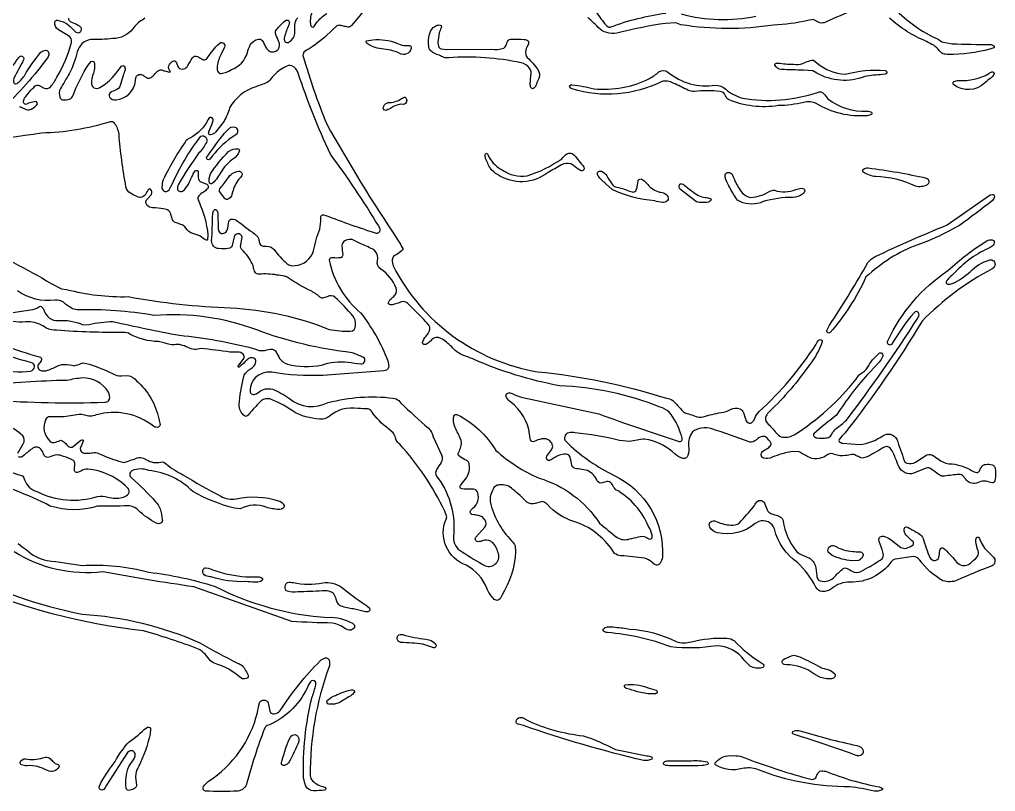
# Model space of a CAD drawing. Header units: metres. Extents: x 2.3 to 24.7, y 0 to 24.7.
# Drawn here: x 15.71 to 24.7, y 0 to 7.11 of the extents above; entities that cross this region are included whole.
import ezdxf

# ---------------------------------------------------------------- set-up
doc = ezdxf.new("R2010")
doc.units = ezdxf.units.M

msp = doc.modelspace()

# ---------------------------------------------------------------- linework, layer by layer
at = {"layer": 'Layer 1', "color": 0}
for points in [[(18.89105, 7.21681, -0.0249), (18.76414, 7.05705, -0.2038), (18.72991, 7.03965), (18.70992, 7.04583, -0.0253), (18.66858, 7.05601, 0.1699), (18.6295, 7.05351), (18.59013, 7.02023, -0.065), (18.37243, 6.84198, 0.0985), (18.3258, 6.81025, 0.2335), (18.31812, 6.77065, 0.0246), (18.53257, 6.15299, 0.0194), (19.19003, 5.07988, -0.0176), (19.2359, 5.00251, -0.3054), (19.23246, 4.98672, -0.0648), (19.17584, 4.94524), (19.15491, 4.9342, 0.2172), (19.13883, 4.8979, 0.106), (19.14783, 4.84124, 0.2368), (20.47839, 3.86623, -0.054), (21.65216, 3.62566), (21.69166, 3.61802, -0.1499), (21.74913, 3.57734, 0.0073), (21.82093, 3.49762, 0.0897), (21.86718, 3.48004, 0.0082), (21.92969, 3.45882, 0.2116), (22.00262, 3.45213, -0.0227), (22.16936, 3.4921, 0.0923), (22.25559, 3.51964, -0.2149), (22.34247, 3.5243, -0.2379), (22.37373, 3.48994, -0.0243), (22.39485, 3.42445, 0.3131), (22.42637, 3.39453, 0.313), (22.46542, 3.41356), (22.47815, 3.43629, -0.0849), (22.51926, 3.50002, 0.0645), (23.04023, 4.11458, -0.0901), (23.07111, 4.16083, -0.3121), (23.09112, 4.16213, -0.3122), (23.0994, 4.14385, -0.0919), (22.98489, 3.93468, -0.0503), (22.61321, 3.50021, 0.125), (22.58323, 3.46019, 0.3515), (22.59153, 3.39735, -0.0142), (22.67846, 3.30202, 0.1267), (22.72046, 3.26643, 0.1741), (22.84115, 3.28552, 0.0827), (23.41195, 3.7991, -0.069), (23.45127, 3.84921, 0.1619), (23.51722, 3.90531, -0.0906), (23.62377, 4.03679, -0.3557), (23.64955, 4.03679, -0.2804), (23.65611, 4.00549, -0.1161), (23.62551, 3.95674), (23.53797, 3.86383, 0.0455), (23.23078, 3.46589, 0.0097), (23.0242, 3.29971, 0.3462), (23.02298, 3.27473, 0.222), (23.05475, 3.25677, 0.0133), (23.10774, 3.25658, 0.0764), (23.15814, 3.26134, 0.1296), (23.1876, 3.2925, -0.084), (23.22814, 3.3454, 0.0248), (23.32375, 3.42139, 0.0191), (23.98087, 4.36114), (23.9904, 4.38353, 0.3064), (23.98139, 4.41691, 0.2297), (23.96772, 4.42105, 0.1334), (23.94599, 4.41115, 0.0461), (23.73922, 4.11807, -0.3616), (23.71159, 4.11694, -0.3359), (23.70363, 4.15309, -0.1342), (24.25765, 4.80008, -0.0458), (24.61678, 5.07389, -0.1223), (24.66628, 5.08195, -0.5097), (24.68132, 5.04306, -0.1736), (24.6471, 5.01072, 0.1102), (24.32261, 4.78118, 0.0463), (24.24718, 4.70693), (24.24072, 4.69236, 0.3731), (24.25737, 4.67412, 0.1658), (24.29847, 4.67977, 0.0734), (24.4623, 4.78669, -0.145), (24.64403, 4.89748, -0.219), (24.68151, 4.88749, -0.4651), (24.66633, 4.81526, 0.0791), (24.01958, 4.33261, -0.0311), (23.30923, 3.30268, 0.0286), (23.25464, 3.24404, 0.3509), (23.25671, 3.22495, 0.1658), (23.29004, 3.20845), (23.44472, 3.19539, 0.1182), (23.65969, 3.27803, -0.4498), (23.78608, 3.24621, -0.0062), (23.85505, 3.04924, 0.2211), (23.88051, 3.02497, 0.1645), (23.95961, 3.0327), (24.06333, 3.10176, -0.2541), (24.13003, 3.09064, 0.0232), (24.18359, 3.05122, 0.1552), (24.2972, 3.01804, -0.1067), (24.47639, 2.95703, 0.1153), (24.52575, 2.93794, 0.2705), (24.54904, 2.95562, -0.04), (24.56469, 2.98617, -0.3008), (24.60726, 3.01337, -0.0995), (24.66595, 3.00946, -0.2333), (24.69099, 2.98664, -0.0687), (24.69504, 2.93648, -0.0739), (24.69066, 2.86129, -0.3321), (24.66774, 2.84332, -0.0161), (24.60698, 2.85945, 0.1306), (24.54597, 2.85007), (24.52207, 2.84125, -0.3491), (24.41892, 2.88179, 0.0584), (24.39912, 2.90522, 0.2313), (24.36117, 2.92064, 0.0224), (24.22488, 2.90508, -0.1946), (24.17779, 2.9163, -0.0068), (24.10165, 2.97221, 0.2432), (24.05786, 2.97999, 0.0063), (23.96428, 2.94115, -0.3958), (23.81446, 2.97749, -0.0311), (23.78292, 3.04873, 0.0493), (23.73615, 3.15013, 0.3351), (23.67921, 3.17681), (23.65705, 3.16639, -0.0365), (23.50591, 3.08022, -0.1416), (23.45561, 3.07267, 0.0227), (23.40936, 3.09629, 0.1421), (23.37301, 3.10572, -0.0262), (23.31545, 3.09474, -0.143), (23.21273, 3.10605, 0.2347), (23.15196, 3.10506, -0.2695), (22.98361, 3.07583, -0.0059), (22.88829, 3.12901), (22.8222, 3.13151, 0.0619), (22.64018, 3.0789, -0.1797), (22.55904, 3.07225, -0.3073), (22.53684, 3.09724, -0.2685), (22.56069, 3.14023, -0.0087), (22.59454, 3.16111, 0.0986), (22.62693, 3.1902, 0.2689), (22.62891, 3.20703, 0.1022), (22.5812, 3.26426, 0.241), (22.53788, 3.26879, 0.0883), (22.49705, 3.24371, -0.0583), (22.47103, 3.22546, -0.2064), (22.42591, 3.22117, 0.0124), (22.08215, 3.34063, 0.2346), (21.90376, 3.31343, 0.1895), (21.86949, 3.18327, -0.0819), (21.86241, 3.09516, -0.3726), (21.81999, 3.06754, -0.1494), (21.74456, 3.10869, 0.1289), (21.5037, 3.24116), (21.46349, 3.2463, 0.0374), (21.32555, 3.22462), (21.23329, 3.23499, 0.0313), (20.82136, 3.30542, 0.0901), (20.76441, 3.30537, 0.4451), (20.72891, 3.23697), (20.76474, 3.19954, 0.0713), (21.18257, 2.91163, -0.3082), (21.62764, 2.15791, -0.1416), (21.60596, 2.1037, -0.4404), (21.55023, 2.09427), (21.52897, 2.11204, 0.1113), (21.46354, 2.15141, 0.0105), (21.24381, 2.1721, -0.1449), (21.18756, 2.19412), (21.17083, 2.21713, 0.1748), (20.81056, 2.48782, -0.136), (20.56957, 2.64415, 0.1477), (20.52441, 2.67073), (20.50248, 2.66682), (20.45539, 2.65353, -0.2692), (20.37925, 2.6671, 0.0146), (20.25121, 2.78388, 0.2169), (20.12718, 2.8248, 0.1595), (20.08631, 2.81098, 0.1409), (20.05647, 2.75804, 0.143), (20.04006, 2.67106, 0.1369), (20.23782, 2.3107, -0.0628), (20.27082, 2.26347), (20.27455, 2.21053, -0.1292), (20.14717, 1.80703), (20.13717, 1.78242, -0.2359), (20.10639, 1.76059, -0.2261), (20.0715, 1.77695, -0.0709), (20.00913, 1.87256, 0.1868), (19.81938, 2.0847, -0.4294), (19.63468, 2.50998), (19.64052, 2.53015), (19.62237, 2.5839, 0.0702), (19.20964, 3.19883, -0.0518), (19.17588, 3.23584), (19.16787, 3.25804, 0.1002), (19.14633, 3.30476), (19.10819, 3.33922, -0.0903), (18.9471, 3.50422, 0.2102), (18.91589, 3.52416, -0.0223), (18.82278, 3.52925, 0.2217), (18.55676, 3.4543, -0.1272), (18.5, 3.42997, -0.1046), (18.25415, 3.48517, 0.0609), (18.01131, 3.61623, 0.23), (17.93207, 3.59907, 0.0258), (17.83274, 3.49437, -0.0578), (17.80337, 3.46052, -0.3626), (17.77763, 3.46061, -0.2264), (17.72714, 3.56437, -0.0323), (17.76853, 3.81301, -0.1531), (17.78696, 3.85459, -0.0629), (17.82618, 3.88782, 0.0491), (17.85758, 3.913, 0.1864), (17.88323, 3.96037, 0.3653), (17.86234, 3.99314, 0.2018), (17.81817, 3.98998, 0.0677), (17.78083, 3.95717, -0.0482), (17.72813, 3.90998, -0.3343), (17.72006, 3.91106, -0.3346), (17.71889, 3.91912), (17.77258, 3.9896, 0.2369), (17.76825, 4.02496, 0.2686), (17.71474, 4.04797, -0.0302), (17.64393, 4.04792, 0.0212), (17.37663, 4.07965, -0.0061), (17.31657, 4.07055, -0.0893), (17.25873, 4.09011, 0.0518), (17.18806, 4.11514, 0.094), (17.14657, 4.11717, -0.1135), (17.09104, 4.11661, 0.0485), (16.98431, 4.14433, -0.1168), (16.72163, 4.21443, 0.1517), (16.66279, 4.22848, -0.0213), (16.0472, 4.24941, -0.1272), (15.95428, 4.26864), (15.91916, 4.29004, 0.1469), (15.76123, 4.32583, -0.1234), (15.53019, 4.36547, 0.0985)], [(23.39932, 7.20314, 0.0121), (23.13141, 7.08628, -0.1287), (23.0787, 7.07986), (23.01727, 7.11037), (22.96641, 7.10268, -0.0499), (22.65045, 7.06025, -0.0782), (21.79891, 7.06303), (21.75153, 7.08001), (21.65678, 7.07605, 0.0204), (21.23188, 6.99265, -0.255), (21.0508, 7.02452, 0.0182), (20.93912, 7.13087, 0.0922)], [(20.9823, 7.22162, -0.0176), (21.07235, 7.10428, 0.086), (21.1267, 7.04371, 0.2368), (21.15277, 7.04352, -0.055), (21.65805, 7.17028)], [(23.76618, 7.21422, 0.0975), (24.16728, 6.92948), (24.20188, 6.90652), (24.2964, 6.88846, 0.0087), (24.64413, 6.88149, -0.1589), (24.67939, 6.8698, -0.4833), (24.67939, 6.85033), (24.64403, 6.83774, -0.0642), (24.26316, 6.78984, -0.0755), (24.21027, 6.7963, -0.0586), (24.18062, 6.82364, 0.0427), (24.12782, 6.87385, -0.0154), (24.05955, 6.9102, -0.0907), (23.72116, 7.12324, 0.1374)], [(15.70428, 6.30809, -0.0734), (15.73992, 6.29531, 0.0077), (15.76623, 6.28174, 0.2784), (15.82737, 6.29347, 0.0501), (15.8633, 6.32454, 0.32), (15.86873, 6.34482, 0.3202), (15.85132, 6.3566), (15.78721, 6.33996), (15.76576, 6.32992, -0.3608), (15.74054, 6.34693, -0.098), (15.75171, 6.38913, -0.0281), (15.84831, 6.49939, -0.3044), (15.88696, 6.50298), (15.93081, 6.4795, 0.3349), (15.99237, 6.49312, 0.0721), (16.0488, 6.58062, 0.0716), (16.18467, 6.90096, 0.3168), (16.15535, 6.96271), (16.06365, 7.01759, -0.3177), (16.0308, 7.08877, -0.3328), (16.05253, 7.10518), (16.07223, 7.10014, -0.1529), (16.1702, 7.04644, -0.0166), (16.20702, 7.01071), (16.22493, 6.99614, 0.4388), (16.27077, 7.00394, 0.4387), (16.25916, 7.04894, 0.022), (16.20169, 7.07911), (16.17585, 7.08972, -0.3187), (16.16011, 7.12276)], [(16.85872, 7.123), (16.84194, 7.10994, 0.1157), (16.74807, 7.02466, -0.2276), (16.56624, 6.93641, -0.0279), (16.3582, 6.9267, 0.3064), (16.23756, 6.81379, -0.0548), (16.1627, 6.61221, -0.006), (16.08157, 6.47535, 0.183), (16.07605, 6.39634, 0.2215), (16.10109, 6.37225, 0.1247), (16.1661, 6.37805, 0.1838), (16.20027, 6.41444), (16.21098, 6.44636, -0.0399), (16.3368, 6.6916), (16.36377, 6.72427, -0.3565), (16.38649, 6.72379, -0.1862), (16.39691, 6.68896, -0.0765), (16.37885, 6.59448, 0.0531), (16.36702, 6.53239, 0.2921), (16.39039, 6.48355, 0.2921), (16.44452, 6.48421, 0.1115), (16.6132, 6.64087), (16.6461, 6.68221, -0.411), (16.66939, 6.68236, -0.1859), (16.67731, 6.64653, -0.0308), (16.65926, 6.59509, 0.0202), (16.6347, 6.51373, -0.1332), (16.61716, 6.47502, -0.031), (16.55116, 6.44395, 0.4125), (16.53324, 6.39577, 0.2847), (16.59453, 6.37126, 0.3569), (16.77424, 6.54781), (16.77763, 6.5752, -0.4185), (16.82614, 6.60518, -0.0941), (16.85858, 6.58732, 0.0727), (16.88314, 6.57237, 0.289), (16.9176, 6.57855, 0.0521), (16.95206, 6.61013, -0.0397), (16.97771, 6.63488, -0.2226), (17.01504, 6.64766), (17.03536, 6.63955, -0.0411), (17.07364, 6.62866, 0.1318), (17.09193, 6.62838, 0.4921), (17.09424, 6.63385, -0.0573), (17.07949, 6.65841, -0.2789), (17.09519, 6.70909), (17.11079, 6.72441, -0.3133), (17.14346, 6.72606), (17.15209, 6.71154), (17.16463, 6.6791, 0.3051), (17.20267, 6.65454), (17.22045, 6.65591, 0.1686), (17.25444, 6.68698, 0.011), (17.29771, 6.75774, -0.3669), (17.34462, 6.77188, -0.0239), (17.38809, 6.7459, 0.3334), (17.4267, 6.7477, -0.0273), (17.5281, 6.87644), (17.55214, 6.89615, -0.3519), (17.58561, 6.89275, -0.2923), (17.59429, 6.85462), (17.56332, 6.79456, 0.0719), (17.52612, 6.68429, 0.1473), (17.53149, 6.63267, 0.2956), (17.56143, 6.61438, 0.1178), (17.65647, 6.64969, 0.243), (17.80403, 6.80644, -0.0208), (17.8292, 6.87753, -0.2147), (17.90694, 6.93174, -0.2858), (17.94084, 6.9168, -0.0645), (17.96068, 6.88116, 0.0667), (17.98143, 6.84443, 0.404), (18.06757, 6.82064, 0.404), (18.09438, 6.90591, -0.0163), (18.06723, 6.97337, -0.2046), (18.06789, 7.01287, -0.0465), (18.1015, 7.05026, -0.0058), (18.13813, 7.08694), (18.15548, 7.10155, -0.3245), (18.18209, 7.10174, -0.3244), (18.1905, 7.07652, -0.0445), (18.18075, 7.04625, 0.0702), (18.14421, 6.93641, 0.2558), (18.15642, 6.90294, 0.28), (18.18942, 6.90511, 0.2425), (18.24038, 6.98299, -0.0098), (18.24279, 7.06473, -0.1555), (18.26782, 7.12738, 0.0067)], [(18.39939, 7.1783, 0.1332), (18.38714, 7.057, 0.5352), (18.41547, 7.04432, 0.0517), (18.4406, 7.08166, -0.093), (18.53474, 7.16623, 0.3625)], [(21.8008, 7.16335, 0.1174), (22.48937, 7.1411, -0.0822)], [(15.29075, 5.04287, -0.0322), (15.99591, 4.68043), (16.09175, 4.63051), (16.13833, 4.62509, 0.0705), (16.70734, 4.55881, 0.0362), (17.64926, 4.45523, -0.0835), (18.5585, 4.25671, 0.0525), (18.75136, 4.2397, 0.4075), (18.80176, 4.29617, 0.1786), (18.77493, 4.3807, 0.0368), (18.61371, 4.55155, 0.3093), (18.53814, 4.55824, -0.0563), (18.49571, 4.54452, -0.1973), (18.48284, 4.54702, 0.0404), (18.39704, 4.60793, -0.0375), (18.1708, 4.73814, 0.0666), (18.14553, 4.74705, 0.0252), (18.0759, 4.75808, 0.0701), (17.91293, 4.7652, -0.2141), (17.87828, 4.77849), (17.86875, 4.79358, -0.022), (17.85654, 4.84435, 0.1059), (17.76711, 4.97682, -0.1477), (17.74086, 5.02222), (17.7558, 5.10741, 0.2877), (17.73751, 5.13272, 0.4857), (17.68183, 5.10835), (17.66514, 5.02981, -0.2359), (17.64228, 5.00478, -0.0729), (17.56633, 5.00058), (17.53923, 5.00115, -0.4091), (17.47502, 5.07139, 0.0097), (17.48492, 5.32134, -0.1674), (17.49868, 5.35665, -0.4372), (17.52009, 5.35665, -0.1795), (17.53192, 5.32148), (17.53503, 5.19203, 0.1518), (17.54823, 5.15172), (17.56209, 5.14196, 0.3608), (17.6181, 5.17091, 0.0358), (17.63342, 5.25214, -0.3159), (17.65968, 5.27335, -0.1298), (17.71332, 5.25548, 0.0124), (17.87036, 5.13777), (17.90138, 5.10892, -0.0707), (17.90982, 5.07959, 0.082), (17.92033, 5.04589, 0.2657), (17.95375, 5.02392, 0.0663), (17.97789, 5.0226, -0.2568), (18.05124, 4.99158, 0.0522), (18.16891, 4.86344, 0.2698), (18.24415, 4.84562, 0.3092), (18.41472, 4.97998, -0.0483), (18.47115, 5.17982, 0.0743), (18.48015, 5.27722), (18.48208, 5.29683, -0.3688), (18.50476, 5.31271), (18.52583, 5.30772, 0.0183), (18.99113, 5.14423, 0.4613), (19.02809, 5.17011, 0.1666), (19.01121, 5.21291, 0.0261), (18.56859, 5.87263), (18.56859, 5.87263, -0.0307), (18.2731, 6.61631, 0.1999), (18.21474, 6.68542, 0.191), (18.15472, 6.67689, 0.1001), (18.03408, 6.581, -0.1025), (17.98524, 6.53136, -0.0326), (17.88148, 6.49228, 0.1894), (17.64021, 6.29677, -0.0625), (17.58929, 6.17618), (17.50962, 6.0752, -0.1769), (17.46455, 6.04975, -0.4566), (17.44645, 6.06478), (17.45126, 6.0876, 0.0334), (17.48709, 6.17119, 0.2998), (17.4786, 6.20522, 0.3615), (17.453, 6.20536), (17.44381, 6.1907, -0.1658), (17.27315, 6.01915, 0.1728), (17.22992, 5.98148, 0.0375), (17.02829, 5.63574, 0.0848), (17.01702, 5.56988, 0.2189), (17.03041, 5.53419, 0.4007), (17.08321, 5.54414), (17.09707, 5.56582, -0.051), (17.3433, 5.99534), (17.3754, 6.03551, -0.3301), (17.42163, 6.02662, -0.3302), (17.4266, 5.97979, -0.087), (17.35777, 5.88295, 0.0239), (17.16694, 5.58897, 0.1879), (17.16081, 5.5472, 0.3109), (17.18613, 5.52797, 0.2092), (17.22516, 5.54249, 0.0618), (17.27065, 5.61547, 0.0141), (17.29729, 5.67062, -0.0254), (17.316, 5.70928, -0.5329), (17.34999, 5.71381, -0.1468), (17.35117, 5.71022, -0.0171), (17.35084, 5.67835, 0.1064), (17.3582, 5.63461, 0.1928), (17.37545, 5.61641), (17.43127, 5.59453, -0.4843), (17.43381, 5.54848, -0.0544), (17.40011, 5.52226, 0.0625), (17.35565, 5.48648, 0.1942), (17.34849, 5.4689, 0.1389), (17.35853, 5.43194, -0.0723), (17.44107, 5.12919), (17.43721, 5.08256, -0.346), (17.42712, 5.07879, -0.0996), (17.39751, 5.09539, 0.1117), (17.3292, 5.13244), (17.28192, 5.14753, -0.1175), (17.22412, 5.20848, 0.0912), (17.18103, 5.22715, 0.0368), (17.14011, 5.24148, -0.2044), (17.11565, 5.26585), (17.09519, 5.32926, 0.2007), (17.05785, 5.3625, 0.0467), (16.95706, 5.37537, -0.0738), (16.90313, 5.38187, -0.1838), (16.869, 5.42275, -0.2138), (16.88121, 5.45711), (16.92005, 5.50025, 0.3147), (16.91095, 5.54956, 0.3519), (16.89865, 5.54998, 0.1249), (16.87885, 5.52552), (16.86838, 5.5044, -0.4185), (16.79079, 5.47894, -0.0197), (16.72667, 5.51227, -0.2584), (16.68556, 5.57002, -0.0268), (16.62168, 6.05668, 0.1397), (16.57878, 6.15643, 0.2275), (16.54003, 6.17005, -0.0731), (15.90738, 6.06549, -0.0166), (14.68256, 5.91548, -0.0596)], [(15.64342, 4.41375, -0.0079), (15.80644, 4.43713, 0.1229), (15.89045, 4.46895, -0.3085), (15.90412, 4.46834, -0.1133), (15.92642, 4.44199, 0.1179), (15.98092, 4.3617, 0.166), (16.06002, 4.3386, -0.1287), (16.28966, 4.29943), (16.34401, 4.3031, -0.0477), (16.56507, 4.33012, 0.0105), (17.1792, 4.20269, -0.0384), (17.86041, 4.08257), (17.89619, 4.06758, 0.1073), (17.96559, 4.06404, -0.0568), (18.03493, 4.07639, -0.2134), (18.06822, 4.05042, -0.038), (18.10008, 3.99003, 0.173), (18.17235, 3.93718, 0.0996), (18.48552, 3.92667, -0.1263), (18.73104, 3.95467, 0.0074), (18.84862, 3.94048, 0.3157), (18.88431, 3.95924, 0.2828), (18.88171, 3.99139), (18.86653, 4.00106, 0.0177), (18.76824, 4.04278, -0.0625), (17.89261, 4.25167, 0.1082), (16.94273, 4.38584, 0.0492), (16.23705, 4.43727), (16.19424, 4.44778, -0.0719), (16.10962, 4.50733, 0.1617), (16.03405, 4.52496, -0.1794), (15.685, 4.61109, 0.0649)], [(15.2205, 4.2759, 0.0645), (15.89738, 4.00257, -0.2851), (15.90752, 3.98743, -0.2181), (15.89088, 3.94958, 0.0799), (15.87744, 3.93138, 0.4976), (15.91016, 3.87561, 0.13), (15.96432, 3.88061, 0.0077), (16.06304, 3.92318, -0.1131), (16.1206, 3.93506, -0.0353), (16.2072, 3.92219, 0.058), (16.27443, 3.94444), (16.29131, 3.94972), (16.34571, 3.9369, -0.0445), (16.56026, 3.84982, 0.1149), (16.6453, 3.82786), (16.70433, 3.83139, -0.1709), (16.78263, 3.78448, -0.1646), (16.98718, 3.43214, -0.0732), (17.00024, 3.37962, -0.3531), (16.9827, 3.35619, -0.1851), (16.94268, 3.3618, 0.246), (16.41067, 3.46877, -0.2078), (16.30234, 3.46839, 0.0871), (16.2534, 3.47443, -0.0216), (16.09491, 3.45081, -0.0056), (15.98337, 3.45288, 0.2974), (15.94801, 3.43072, 0.3417), (15.98856, 3.22504, 0.1949), (16.02537, 3.21467, 0.0557), (16.07949, 3.23452, -0.2339), (16.09548, 3.23353, -0.0775), (16.13163, 3.20463, 0.0953), (16.1628, 3.17526, 0.2374), (16.19985, 3.17705), (16.26882, 3.23551), (16.28131, 3.24041, -0.5539), (16.29282, 3.22669), (16.27957, 3.1976, 0.0638), (16.26524, 3.16107), (16.26703, 3.14254, 0.3215), (16.31172, 3.11614, 0.0243), (16.36697, 3.12005, -0.0748), (16.42067, 3.12038), (16.44858, 3.10784, 0.0358), (16.64573, 3.03586, 0.1532), (16.68849, 3.0359, -0.0373), (16.75401, 3.05924), (16.78918, 3.073, -0.166), (16.84689, 3.07135), (16.87479, 3.05712, 0.2132), (17.00623, 3.0352, -0.2537), (17.05809, 3.01709, 0.0589), (17.21064, 2.91856, 0.0173), (17.55879, 2.72099, 0.1728), (17.69979, 2.69591, -0.1372), (18.09678, 2.67597, -0.1801), (18.13836, 2.64462, -0.3903), (18.13535, 2.61039, -0.1742), (18.0932, 2.5971, -0.0463), (17.97846, 2.61892, 0.2176), (17.73746, 2.60337), (17.68527, 2.60968, -0.0617), (17.30078, 2.76309, 0.1823), (16.89634, 2.95642, 0.2069), (16.73982, 2.95482, 0.5286), (16.73634, 2.88853, -0.0414), (16.95843, 2.6697, -0.1054), (17.00048, 2.60577, -0.0383), (17.02065, 2.50573, -0.2644), (17.00731, 2.47108, -0.2195), (16.96493, 2.47255, -0.0657), (16.79866, 2.5905, 0.2145), (16.70381, 2.63123, -0.0062), (16.42241, 2.62854, -0.1506), (15.98865, 2.62948, 0.0378), (15.3369, 2.89523, 0.1163)], [(15.45051, 3.60671, 0.0257), (16.48851, 3.58545, 0.1658), (16.52584, 3.59968), (16.5348, 3.61411, 0.1509), (16.52518, 3.67954, 0.2593), (16.28339, 3.81098, 0.0222), (16.14102, 3.78679, 0.0262), (15.38494, 3.73682, -0.0372)], [(15.69, 3.11817, -0.0329), (15.74021, 3.20161, 0.3207), (15.73413, 3.27789, 0.1208), (15.56135, 3.38061, 0.3202)], [(15.3996, 3.02949, 0.0127), (15.73153, 2.90758, -0.1232), (15.75096, 2.8717, 0.2554), (15.86584, 2.76412, 0.1985), (16.42401, 2.71934, -0.0934), (16.51849, 2.71142, 0.1038), (16.64997, 2.70769, 0.1083), (16.70046, 2.73353, 0.3743), (16.71253, 2.78237, 0.0737), (16.6783, 2.8181, 0.1582), (16.33482, 2.97103, 0.1137), (16.26962, 2.95279, -0.009), (16.23686, 2.93803, -0.3955), (16.21211, 2.95453, -0.0347), (16.21541, 3.01502, 0.2458), (16.20089, 3.05014, 0.063), (16.1099, 3.08602, 0.1106), (16.04866, 3.10143, 0.0567), (15.97719, 3.08078, -0.3679), (15.93255, 3.09554, 0.0459), (15.9053, 3.15126, 0.378), (15.831, 3.16639, 0.0284), (15.74709, 3.0979), (15.7288, 3.08361, -0.3477), (15.69571, 3.08554, -0.3477)], [(15.69297, 2.28388, 0.0214), (15.76713, 2.22825, 0.1353), (15.95834, 2.12803, -0.0188), (16.28174, 2.08197, -0.0804), (16.89657, 2.02115, -0.0457), (17.50613, 1.89014, 0.1034), (18.54441, 1.60474, -0.1439), (18.7722, 1.54977, -0.2486), (18.79228, 1.52573, -0.5082), (18.73104, 1.48858), (18.70766, 1.49999, 0.0987), (18.58853, 1.55227, -0.0176), (18.21365, 1.56787), (17.31242, 1.88566, -0.0107), (16.47196, 2.02408, -0.172), (15.6562, 2.20812, -0.0239)], [(15.11651, 2.0402, 0.0688), (16.28193, 1.6342, -0.0896), (17.36678, 1.37002, 0.0131), (17.71323, 1.18286, -0.1365), (17.75556, 1.16094, -0.0643), (17.78805, 1.11455, -0.0789), (17.81237, 1.06453, -0.2885), (17.80803, 1.04869, -0.3416), (17.7443, 1.04728), (17.71992, 1.0667, 0.0956), (17.52348, 1.17385, -0.0943), (17.46337, 1.20393, 0.1156), (17.3548, 1.31269, 0.0212), (16.84693, 1.48066, -0.0723), (15.21956, 1.90622, 0.1803)]]:
    msp.add_lwpolyline(points, format="xyb", dxfattribs=at)
for points in [[(20.05067, 6.83689, 0.1039), (20.16621, 6.84872, 0.2265), (20.19596, 6.89558, -0.3105), (20.22736, 6.93108, -0.0074), (20.35427, 6.92858, -0.1967), (20.38981, 6.9143, -0.2682), (20.39151, 6.8797), (20.37902, 6.85636, 0.127), (20.36709, 6.80087, 0.1743), (20.38288, 6.76193, -0.0423), (20.48127, 6.64973, -0.2519), (20.48825, 6.56898, 0.0216), (20.46708, 6.51472, -0.1116), (20.44313, 6.4779, -0.3813), (20.42173, 6.47776, -0.1678), (20.41051, 6.51198), (20.41697, 6.59458, 0.2199), (20.40358, 6.66369, 0.1571), (20.32589, 6.71314, 0.0678), (19.6582, 6.75962, -0.131), (19.61691, 6.76212, -0.0221), (19.57038, 6.7823, -0.0596), (19.49646, 6.81982, -0.1935), (19.47496, 6.86254, -0.0964), (19.48335, 6.97681, -0.2692), (19.55317, 7.05823, -0.217), (19.589, 7.05676, -0.3301), (19.59074, 7.03362, 0.0561), (19.57, 6.98761), (19.56184, 6.9209, 0.11), (19.56448, 6.86532, 0.2443), (19.58838, 6.8409), (19.64316, 6.83665), (20.05067, 6.83689)], [(19.22204, 6.793, 0.0956), (19.06274, 6.83845, -0.1358), (18.90712, 6.88931, -0.1734), (18.89788, 6.90553, -0.3227), (18.90255, 6.91519), (18.96049, 6.92491, -0.1033), (19.1822, 6.89459, 0.0857), (19.24622, 6.87258), (19.26904, 6.87248, -0.076), (19.30572, 6.86848, -0.2923), (19.31274, 6.86079, -0.5423), (19.22204, 6.793)], [(15.9681, 6.76646, -0.051), (15.54268, 6.289, -0.4447), (15.5275, 6.293, -0.2285), (15.52674, 6.31978, -0.0852), (15.61358, 6.44047, 0.0569), (15.62871, 6.46361, 0.4676), (15.61504, 6.49982), (15.59633, 6.501, -0.0217), (15.53825, 6.49869, -0.4493), (15.52363, 6.54168), (15.55635, 6.58123, 0.0383), (15.67854, 6.73369, -0.0874), (15.70688, 6.77061), (15.72078, 6.77556, -0.5051), (15.74167, 6.73982, -0.0111), (15.65606, 6.5777, 0.1846), (15.65082, 6.53588, 0.3219), (15.66954, 6.5183), (15.68217, 6.52311, 0.0898), (15.74973, 6.59344, -0.0513), (15.90266, 6.80931, -0.1684), (15.94707, 6.82793, -0.3291), (15.97333, 6.80771, -0.1875), (15.9681, 6.76646)], [(23.31008, 6.60688, -0.0874), (23.68114, 6.64158, -0.3467), (23.69469, 6.62432, -0.3465), (23.68114, 6.60712), (23.6538, 6.60367, 0.0356), (23.49393, 6.5875, -0.2297), (23.04909, 6.61881), (23.01459, 6.6379), (22.92709, 6.64431, 0.0091), (22.72423, 6.65011, -0.253), (22.66351, 6.69136, -0.3525), (22.66752, 6.70414, -0.1663), (22.69251, 6.71078, 0.0444), (22.8353, 6.69961, 0.1142), (22.91983, 6.70484), (22.94736, 6.71842, -0.0394), (23.00417, 6.73765, -0.1585), (23.01935, 6.73662), (23.05442, 6.71012, 0.1658), (23.31008, 6.60688)], [(21.62095, 6.54031, -0.1948), (20.79647, 6.47361, -0.2352), (20.77252, 6.49803, -0.3473), (20.77563, 6.50519, -0.1301), (20.79392, 6.50962, -0.0344), (20.99781, 6.47408, 0.141), (21.50776, 6.56714, 0.0431), (21.5962, 6.62956, -0.3588), (21.67851, 6.62626, 0.2121), (22.11534, 6.50595, -0.2018), (22.2108, 6.46979, 0.1007), (22.36482, 6.38639, 0.1221), (23.05772, 6.44042, -0.3374), (23.11415, 6.42844, -0.0099), (23.15295, 6.3813, 0.1919), (23.51383, 6.26863, -0.1317), (23.55357, 6.25694, -0.4851), (23.55357, 6.23747), (23.51383, 6.22578, -0.1603), (23.04556, 6.33784, 0.1672), (22.92959, 6.34835, -0.0611), (22.69444, 6.31893, -0.1394), (22.23706, 6.37352, -0.172), (22.21014, 6.40808), (22.20118, 6.42651, 0.1865), (22.16003, 6.44777, 0.0542), (21.922, 6.44994, -0.1617), (21.86265, 6.46003, 0.0228), (21.72697, 6.52542, 0.2005), (21.62095, 6.54031)], [(24.63503, 6.61329, -0.0668), (24.66317, 6.6304, -0.2887), (24.6805, 6.62275, -0.2887), (24.68109, 6.60382, -0.0773), (24.65403, 6.57214, 0.0075), (24.59444, 6.52513, -0.3703), (24.31224, 6.51024, -0.5154), (24.31266, 6.53994, -0.0992), (24.3574, 6.55003, 0.1482), (24.63503, 6.61329)], [(19.24292, 6.3293), (19.21591, 6.33025, 0.1066), (19.13166, 6.29748, -0.0417), (19.08843, 6.2766, -0.4444), (19.05727, 6.28815, -0.2173), (19.06057, 6.31417, -0.1606), (19.10064, 6.34656, 0.145), (19.21605, 6.37734, -0.0848), (19.25169, 6.39502, -0.303), (19.26329, 6.39148, -0.5466), (19.24292, 6.3293)], [(17.70272, 6.11315, -0.4803), (17.6882, 6.04244), (17.66298, 6.02726, 0.0776), (17.45767, 5.82539, -0.3359), (17.43804, 5.82153, -0.336), (17.42901, 5.83939, -0.0158), (17.57685, 6.0439, -0.0425), (17.64134, 6.11259, -0.3448), (17.70272, 6.11315)], [(17.46502, 5.68887, -0.0624), (17.63139, 5.8946, -0.2321), (17.7187, 5.91977, -0.4562), (17.72997, 5.89549, -0.162), (17.67514, 5.82879, 0.0902), (17.57364, 5.72762, -0.0323), (17.4984, 5.61523), (17.48115, 5.59991, -0.4436), (17.45654, 5.60528, -0.1709), (17.46502, 5.68887)], [(20.38199, 5.67105, 0.0753), (20.69997, 5.82954, -0.0522), (20.74791, 5.87362, -0.3424), (20.81221, 5.86589, -0.0128), (20.90471, 5.75105, -0.3207), (20.90028, 5.72408, -0.3208), (20.87331, 5.71956, -0.0323), (20.80802, 5.7676), (20.78539, 5.78292, 0.1967), (20.69898, 5.77245, -0.01), (20.57372, 5.70358, -0.3245), (20.10969, 5.6826, -0.1142), (20.04322, 5.73959, -0.0519), (19.99754, 5.83671, -0.2042), (19.99881, 5.87442, -0.5433), (20.01663, 5.87532), (20.03313, 5.84185, 0.1682), (20.15103, 5.72696, 0.191), (20.38199, 5.67105)], [(17.62092, 5.64375, -0.2475), (17.7228, 5.71456, -0.2778), (17.74955, 5.70364, -0.2779), (17.75241, 5.67487, -0.0857), (17.72667, 5.64144, 0.1112), (17.66741, 5.52061), (17.65892, 5.48879, -0.1488), (17.62526, 5.45641, -0.3899), (17.59773, 5.4622), (17.54889, 5.52868, -0.2685), (17.54969, 5.55272, 0.0201), (17.62092, 5.64375)], [(21.55674, 5.44156, -0.0989), (21.16503, 5.54668), (21.1061, 5.59774, -0.0594), (21.036, 5.66963, -0.281), (21.03374, 5.70409, -0.3708), (21.06669, 5.7131, -0.1338), (21.11482, 5.67105, 0.0318), (21.1565, 5.60594, 0.1479), (21.19242, 5.57134, -0.0382), (21.32475, 5.53047), (21.34837, 5.52283, 0.2265), (21.38203, 5.53268), (21.38981, 5.54843, 0.0222), (21.40461, 5.62687, -0.3664), (21.42747, 5.64257), (21.44586, 5.63503, -0.0547), (21.49281, 5.59123, 0.1515), (21.60011, 5.52151, -0.0657), (21.64966, 5.50977, -0.1917), (21.68148, 5.46932, -0.267), (21.6696, 5.43821, -0.1753), (21.62811, 5.42666, -0.0741), (21.55674, 5.44156)], [(22.55697, 5.43378, -0.2038), (22.34256, 5.43378, -0.178), (22.30287, 5.46979, -0.0269), (22.24064, 5.57808, -0.0634), (22.2059, 5.65785), (22.20693, 5.68029, -0.3447), (22.23201, 5.70367, -0.3344), (22.27378, 5.67703, -0.0073), (22.29608, 5.62362, 0.0594), (22.36392, 5.51524, 0.1917), (22.44006, 5.47342, 0.1213), (22.61722, 5.52896, -0.1775), (22.65965, 5.53848, 0.1705), (22.85637, 5.54428, -0.0297), (22.90474, 5.55842), (22.9227, 5.55616, -0.3636), (22.93859, 5.53495, -0.181), (22.91889, 5.50199, -0.1732), (22.82889, 5.47305, 0.0749), (22.55697, 5.43378)], [(23.95886, 5.57535, 0.1082), (23.59251, 5.66487, -0.123), (23.4805, 5.70523, -0.5054), (23.48026, 5.73408, -0.1771), (23.52373, 5.74393, -0.0239), (24.05889, 5.65134, -0.2899), (24.08222, 5.62176, -0.2898), (24.06549, 5.58803, -0.1794), (23.95886, 5.57535)], [(21.81829, 5.59387, 0.0163), (21.9031, 5.52915, 0.0516), (21.95901, 5.49153, 0.0968), (22.02374, 5.47225, -0.0478), (22.06744, 5.46296, -0.5273), (22.07314, 5.44401, -0.2167), (22.03788, 5.42633, 0.0216), (21.97956, 5.42572, -0.1526), (21.93096, 5.43981), (21.7934, 5.54701, -0.2886), (21.78383, 5.58991, -0.2791), (21.79547, 5.59897, -0.168), (21.81829, 5.59387)], [(23.50322, 4.73993, -0.0702), (23.17233, 4.22711, -0.3248), (23.15051, 4.22668, -0.325), (23.14338, 4.24733), (23.16832, 4.29608, 0.015), (23.49978, 4.83341), (23.52015, 4.87292, -0.1173), (23.58841, 4.92845, -0.0125), (24.25138, 5.21984), (24.64776, 5.49558), (24.6677, 5.5011, -0.4849), (24.68552, 5.48413, -0.185), (24.66741, 5.44387, -0.0174), (24.36339, 5.21565, -0.0505), (23.97988, 5.0365, 0.1008), (23.50322, 4.73993)], [(20.68002, 3.73828, -0.0592), (19.88703, 3.98234, 0.0225), (19.78143, 4.02194, -0.094), (19.68635, 4.0961, 0.0597), (19.58787, 4.17436), (19.56429, 4.18364, 0.2552), (19.49014, 4.15012, -0.0811), (19.45497, 4.1224, -0.3217), (19.42192, 4.12302, -0.3302), (19.41688, 4.13688, -0.1154), (19.45139, 4.19585, 0.0385), (19.47425, 4.22593, 0.2966), (19.47651, 4.29509, 0.044), (19.41315, 4.36477), (19.28252, 4.49502, 0.2993), (19.22241, 4.51063, -0.034), (19.13968, 4.48366, -0.2375), (19.10465, 4.49186, -0.3053), (19.10277, 4.50379, -0.1139), (19.1385, 4.54848, 0.0485), (19.16481, 4.57549, 0.2839), (19.17466, 4.63829, 0.1595), (19.03281, 4.81168, -0.3059), (19.0024, 4.88881), (19.00749, 4.91445, 0.279), (18.95851, 4.99549, 0.0255), (18.84381, 5.04688, -0.0127), (18.79478, 5.07431, 0.3133), (18.69102, 5.06488, 0.229), (18.67575, 5.02, 0.0101), (18.68249, 4.94594, -0.3667), (18.66198, 4.91667, -0.0659), (18.59089, 4.917, 0.1696), (18.56529, 4.9095, 0.2804), (18.5586, 4.8939, 0.1712), (18.84758, 4.40894, -0.0713), (19.09932, 3.96848), (19.10767, 3.91724, -0.2283), (19.08438, 3.88226), (19.06109, 3.87453), (18.49825, 3.83361, -0.055), (18.03003, 3.86246, 0.1558), (17.91382, 3.83884, 0.3017), (17.83123, 3.67855, 0.272), (17.8491, 3.66003, 0.1826), (17.88582, 3.66333), (17.90977, 3.67987, -0.2466), (18.03729, 3.70557, -0.0629), (18.19083, 3.62005, 0.3004), (18.54766, 3.58314, -0.0931), (19.14571, 3.62429, -0.1348), (19.19964, 3.60115), (19.21718, 3.57908, 0.0126), (19.4727, 3.34738, -0.1197), (19.51729, 3.26879), (19.59239, 3.10162, -0.2513), (19.589, 3.03025, 0.0245), (19.55081, 2.97118, 0.2841), (19.54558, 2.90419), (19.56288, 2.88462, -0.1865), (19.70219, 2.3471, 0.3121), (19.78191, 2.20902, 0.0191), (19.99542, 2.07886, 0.2989), (20.09552, 2.10323, 0.2989), (20.11299, 2.20477, 0.1822), (20.04779, 2.30542, 0.2237), (19.9677, 2.30863, -0.0524), (19.93875, 2.30212, -0.3042), (19.90916, 2.31267, -0.3041), (19.90768, 2.34403), (19.99296, 2.43445, 0.2929), (19.99419, 2.49946, 0.0401), (19.96935, 2.52954, 0.0973), (19.93276, 2.54218, 0.0172), (19.89359, 2.5501), (19.87322, 2.55316, -0.548), (19.8629, 2.59135), (19.88543, 2.61298, 0.2896), (19.92795, 2.75144, 0.3248), (19.8859, 2.7859), (19.85493, 2.78402, 0.0243), (19.80246, 2.78638), (19.7796, 2.78883, -0.3349), (19.76154, 2.80674), (19.76611, 2.81975), (19.79756, 2.85766, 0.23), (19.84861, 3.01158, 0.2048), (19.82627, 3.04934), (19.80312, 3.05929, -0.0763), (19.75018, 3.09667, -0.2937), (19.74598, 3.11435, 0.0142), (19.7679, 3.16333, 0.2035), (19.76446, 3.25573, -0.011), (19.71355, 3.36892, -0.1354), (19.70667, 3.45741, -0.4662), (19.73948, 3.47103, -0.1407), (20.09409, 3.14127, 0.0804), (20.49263, 2.88679, -0.1761), (21.0483, 2.47222, 0.0166), (21.21048, 2.34069, 0.2256), (21.32588, 2.32683, 0.0169), (21.40687, 2.34667, -0.212), (21.47514, 2.34187, -0.0359), (21.50295, 2.32782, 0.3054), (21.52506, 2.32838, 0.216), (21.53298, 2.36025, 0.0807), (21.50045, 2.44214, 0.1645), (21.2001, 2.78062, -0.1266), (21.16659, 2.8256, 0.1344), (21.14033, 2.85238, 0.2087), (21.11567, 2.85525), (21.07447, 2.84318, -0.3211), (21.02751, 2.8618, 0.1884), (20.93771, 2.9575), (20.90282, 2.9633, 0.0448), (20.83828, 2.97278, -0.2777), (20.79331, 3.00262, 0.0119), (20.77737, 3.08031), (20.76908, 3.0961, 0.1812), (20.7324, 3.10902, 0.1526), (20.63015, 3.07286, -0.0105), (20.59389, 3.05122, -0.2889), (20.56878, 3.05457, -0.2888), (20.56099, 3.07866, -0.0979), (20.56815, 3.09794, 0.0173), (20.60507, 3.14848), (20.61534, 3.16814, 0.2372), (20.60757, 3.20779, 0.3571), (20.51677, 3.24772, 0.089), (20.44596, 3.22377, -0.4222), (20.41249, 3.23843, -0.0425), (20.40405, 3.29099, 0.199), (20.2317, 3.58658, -0.095), (20.192, 3.63), (20.18639, 3.64801, -0.3645), (20.20308, 3.67012, -0.1707), (20.24433, 3.66554, 0.046), (20.34324, 3.62872), (21.0435, 3.47791, 0.0071), (21.77181, 3.22744, 0.1555), (21.80103, 3.22768, 0.3067), (21.8107, 3.24017, 0.0886), (21.79816, 3.29354, 0.0928), (21.69006, 3.49606, 0.0968), (21.60751, 3.54212, 0.0834), (20.68002, 3.73828)], [(15.1974, 4.19317, -0.0096), (14.96084, 4.27821, 0.2764), (14.82927, 4.26129, 0.383), (14.81894, 4.20707, 0.0783), (14.89569, 4.13659, 0.1093), (15.12042, 4.00535), (15.15936, 3.98932), (15.1735, 3.97362, 0.0581), (15.22578, 3.9269, 0.0077), (15.32606, 3.90324, 0.0391), (15.38744, 3.88603, 0.08), (15.45669, 3.8939, -0.1234), (15.49563, 3.89423, 0.0957), (15.80715, 3.87335, 0.3143), (15.84345, 3.91361, 0.2547), (15.8269, 3.94477), (15.80616, 3.95288, -0.0597), (15.1974, 4.19317)], [(22.8725, 2.10988, -0.1871), (22.66087, 2.4188, 0.4124), (22.51525, 2.48876), (22.48296, 2.46807, -0.2337), (22.1349, 2.38368, -0.1997), (22.06452, 2.43398, -0.3019), (22.06603, 2.47751, -0.3018), (22.10671, 2.49301), (22.13099, 2.48537, 0.0957), (22.25658, 2.45534, 0.2175), (22.33677, 2.47627, 0.0183), (22.46782, 2.62293, -0.0246), (22.49696, 2.66852, -0.5279), (22.5689, 2.65588, -0.0083), (22.59308, 2.59535, 0.2073), (22.62778, 2.5608, 0.0573), (22.6646, 2.54878, -0.0745), (22.71179, 2.53157, -0.2391), (22.73951, 2.49117, 0.1237), (22.85609, 2.21986, 0.1574), (22.90729, 2.18328), (22.96683, 2.15711, -0.2234), (23.035, 2.08678, -0.0393), (23.0499, 1.98712, 0.1675), (23.0639, 1.94983), (23.07974, 1.94209, 0.2986), (23.21626, 1.98217, -0.0382), (23.29296, 2.05354, -0.2897), (23.33068, 2.05491, -0.0414), (23.35472, 2.0419, 0.0358), (23.37542, 2.03039, 0.2517), (23.45627, 2.02846, 0.0248), (23.62273, 2.12463, 0.1283), (23.65917, 2.15344, 0.1455), (23.65936, 2.20449, 0.0267), (23.62527, 2.3026), (23.62122, 2.32541, -0.3337), (23.64196, 2.35021, -0.168), (23.68345, 2.34776, -0.0733), (23.73799, 2.31499), (23.82422, 2.24961, 0.182), (23.8757, 2.24122, 0.0889), (23.93651, 2.2728, 0.4284), (23.93439, 2.30222, -0.0493), (23.89432, 2.34163), (23.87254, 2.36195, -0.2574), (23.85637, 2.42144, -0.335), (23.87395, 2.4386), (23.88772, 2.4346, -0.0091), (23.99256, 2.37406, -0.1304), (24.03014, 2.33107, 0.0259), (24.09109, 2.15542, 0.3571), (24.14164, 2.12868, 0.3571), (24.17784, 2.17291, -0.0226), (24.18693, 2.23075, -0.513), (24.21838, 2.24277, -0.0219), (24.32865, 2.12515, 0.3254), (24.43212, 2.08423, 0.1216), (24.4919, 2.12831, 0.0654), (24.53259, 2.17055, 0.2224), (24.53565, 2.21717, -0.0464), (24.51415, 2.30425, -0.1905), (24.5232, 2.33946, -0.4805), (24.54272, 2.33951, -0.0404), (24.55974, 2.30458, 0.0787), (24.59618, 2.24126, 0.0103), (24.67779, 2.15881, -0.4892), (24.66609, 2.07989, 0.0196), (24.34288, 1.94643, -0.1813), (24.21258, 1.94186, -0.1178), (23.99968, 2.13213, 0.2093), (23.9392, 2.16612), (23.77514, 2.13953, 0.1986), (23.73252, 2.1136, -0.2483), (23.35779, 1.92913, 0.1823), (23.18557, 1.8685, -0.174), (23.10029, 1.84267, -0.2578), (23.04155, 1.88218, 0.0845), (22.8725, 2.10988)], [(23.19062, 2.17413), (23.15521, 2.20619, -0.2804), (23.16658, 2.25288, -0.2805), (23.21329, 2.26422, 0.1301), (23.38268, 2.21194, 0.0191), (23.44533, 2.20836, -0.2448), (23.47366, 2.19223, -0.2169), (23.47112, 2.16065, -0.1717), (23.4375, 2.12977), (23.37537, 2.12614, -0.0858), (23.19062, 2.17413)], [(17.47167, 1.97797, -0.0397), (17.41981, 1.98594), (17.40496, 1.99499, -0.2499), (17.39803, 2.04458, -0.3383), (17.42189, 2.06127), (17.44395, 2.05726, 0.0143), (17.60447, 2.00682, 0.0695), (17.90298, 1.97854, -0.1592), (17.93928, 1.96656, -0.4569), (17.93928, 1.94478), (17.92518, 1.93507, -0.1133), (17.87253, 1.928, 0.0086), (17.78753, 1.93389, -0.0869), (17.47167, 1.97797)], [(18.269, 1.83965, -0.0848), (18.1741, 1.84456), (18.15925, 1.85356, -0.212), (18.15435, 1.90254, -0.248), (18.17631, 1.92569, -0.1072), (18.22765, 1.92484, 0.1), (18.49863, 1.92361, -0.1884), (18.67282, 1.88331, 0.0255), (18.89161, 1.72057, -0.1094), (18.92801, 1.68776), (18.93267, 1.67418, -0.3803), (18.91448, 1.65683), (18.89274, 1.65707), (18.78092, 1.68168, -0.0579), (18.66688, 1.70878, -0.2106), (18.63148, 1.74612), (18.6229, 1.77295, 0.0486), (18.60018, 1.82042, 0.1242), (18.58533, 1.83513, 0.1304), (18.49236, 1.8479, -0.0123), (18.269, 1.83965)], [(19.42056, 1.35861, 0.0111), (19.21718, 1.37454, -0.3752), (19.183, 1.4095, -0.3752), (19.21303, 1.44808), (19.23528, 1.44554, 0.0358), (19.4496, 1.40349, -0.191), (19.5386, 1.35964, -0.3322), (19.54162, 1.33739, -0.3382), (19.51753, 1.32547), (19.49471, 1.33225, 0.0094), (19.42056, 1.35861)], [(21.70458, 1.33348, 0.0718), (21.12123, 1.4643, -0.1593), (21.08475, 1.47656, -0.4425), (21.08475, 1.49928, -0.1783), (21.12123, 1.51606, -0.0588), (21.1919, 1.51404, -0.0217), (21.32847, 1.4965, -0.1002), (21.75347, 1.38218, 0.1629), (21.89475, 1.37963, -0.0749), (22.22037, 1.41259, -0.1399), (22.29123, 1.38901, 0.0645), (22.52383, 1.19559, -0.0877), (22.56088, 1.16806, -0.5162), (22.545, 1.13968, -0.1919), (22.43732, 1.15589, -0.0483), (22.38226, 1.20964, 0.2283), (22.1266, 1.34338, -0.0717), (21.70458, 1.33348)], [(18.40095, 0.87181, 0.0323), (18.43494, 0.9833), (18.43433, 1.00433, 0.4962), (18.39534, 1.01847, 0.1111), (18.36753, 0.98401, -0.1911), (18.00717, 0.61488), (17.98553, 0.60875, 0.1417), (17.96233, 0.58216, 0.0237), (17.79964, 0.07967, -0.32), (17.71596, 0.00367, -0.0235), (17.41722, 0.00509, -0.5316), (17.39964, 0.0454, -0.0784), (17.44687, 0.09598, 0.1918), (17.89666, 0.72807, -0.0238), (17.91594, 0.81793, -0.2916), (17.95574, 0.84296, -0.2917), (17.99524, 0.81741), (18.01183, 0.7399, 0.3153), (18.05106, 0.71548, 0.1962), (18.10598, 0.74537, -0.049), (18.47449, 1.20431, -0.0884), (18.51937, 1.23203, -0.4413), (18.56058, 1.20124, -0.1321), (18.55567, 1.1442, 0.0903), (18.3837, 0.14713, 0.146), (18.40373, 0.09876, 0.1408), (18.51475, 0.04153, -0.3471), (18.52729, 0.0287, -0.3469), (18.51777, 0.01353, -0.0159), (18.41462, 0.00697, -0.3112), (18.34424, 0.05049, -0.056), (18.32255, 0.1228, -0.0692), (18.40095, 0.87181)], [(22.8948, 1.24103, -0.011), (23.08365, 1.14566, 0.0398), (23.12815, 1.13058, -0.1633), (23.21551, 1.08301, -0.3302), (23.2165, 1.05713, -0.2271), (23.18553, 1.03921, -0.1191), (23.07125, 1.05718), (23.02368, 1.08556, 0.1513), (22.77199, 1.16839), (22.74969, 1.17197, -0.5465), (22.73555, 1.21195), (22.75228, 1.22345, -0.0472), (22.83851, 1.25631), (22.8948, 1.24103)], [(18.6881, 0.84192, -0.2059), (18.55515, 0.80548, -0.5046), (18.53955, 0.83758), (18.57948, 0.86879, -0.0405), (18.72473, 0.92749, -0.0894), (18.77286, 0.93616, -0.2762), (18.78834, 0.93028, -0.2762), (18.79049, 0.91386, -0.0915), (18.75688, 0.88331, -0.0058), (18.6881, 0.84192)], [(21.56414, 0.90043, -0.09), (21.42785, 0.91306, -0.0382), (21.3206, 0.94417), (21.29415, 0.95049, -0.2365), (21.27803, 0.96826, -0.3931), (21.28524, 0.98236, -0.1435), (21.48654, 0.95808, 0.0187), (21.56881, 0.93409, -0.3289), (21.57887, 0.91552, -0.3288), (21.56414, 0.90043)], [(20.89745, 0.51423, -0.0433), (21.19548, 0.3877), (21.48475, 0.32924, -0.1201), (21.52973, 0.31694, -0.5698), (21.52977, 0.29747, -0.1207), (21.45576, 0.28507, -0.0262), (20.34738, 0.60894), (20.29807, 0.6204, -0.313), (20.27912, 0.64416, -0.395), (20.31523, 0.68121), (20.33824, 0.68164), (20.38783, 0.65406, 0.0829), (20.89745, 0.51423)], [(16.71588, 0.45936, 0.0399), (16.87343, 0.58853, -0.5099), (16.91166, 0.58141), (16.90751, 0.52918, -0.0618), (16.80333, 0.2335, 0.0698), (16.77556, 0.16363, 0.0561), (16.78216, 0.05586, -0.2541), (16.77424, 0.0363, -0.1107), (16.73318, 0.01551), (16.71229, 0.00976, -0.3069), (16.68877, 0.03003, -0.1304), (16.71258, 0.23076), (16.76406, 0.30709), (16.7708, 0.3291, 0.2978), (16.75566, 0.36851, 0.2978), (16.71347, 0.37045), (16.69881, 0.35861), (16.50609, 0.05911, -0.0954), (16.48063, 0.01956, -0.3464), (16.44866, 0.01875, -0.3465), (16.44037, 0.04964), (16.45574, 0.08641, -0.0171), (16.58501, 0.27706, -0.061), (16.71588, 0.45936)], [(23.41822, 0.42353, -0.2791), (23.47857, 0.37799), (23.478, 0.35923, -0.4037), (23.42275, 0.32901, 0.0151), (22.84407, 0.52474), (22.83054, 0.53304, -0.4784), (22.83054, 0.55261), (22.84398, 0.55991, -0.1104), (22.89508, 0.56086, 0.0221), (23.41822, 0.42353)], [(18.19046, 0.27357, -0.1242), (18.15873, 0.24523, -0.1895), (18.13049, 0.24222, -0.2761), (18.11889, 0.25429, -0.1644), (18.12153, 0.28083, 0.0139), (18.16118, 0.41155, -0.0454), (18.20121, 0.50207, -0.2858), (18.24495, 0.52456), (18.26556, 0.51301, -0.2332), (18.27777, 0.46072, -0.0185), (18.19046, 0.27357)], [(15.96225, 0.19272, 0.1488), (15.77481, 0.23821, -0.0988), (15.72291, 0.24646, -0.3308), (15.71183, 0.26758, -0.3593), (15.75958, 0.30209, 0.1227), (15.92114, 0.31062, -0.1238), (15.9689, 0.3151, -0.1201), (16.00157, 0.28894, 0.0486), (16.03447, 0.25966, 0.1061), (16.05309, 0.25136, -0.5362), (16.06875, 0.22539, -0.3691), (15.96225, 0.19272)], [(21.89537, 0.28342, -0.0885), (22.03906, 0.27239, -0.2911), (22.04932, 0.26265, -0.2907), (22.0449, 0.24924, -0.1044), (21.99366, 0.23958, -0.0166), (21.7017, 0.23835, -0.1094), (21.64796, 0.24486, -0.2696), (21.63789, 0.25641, -0.2697), (21.64296, 0.27088, -0.1439), (21.67964, 0.28248, -0.0072), (21.89537, 0.28342)], [(23.35416, 0.04365, -0.0982), (22.50412, 0.20479, 0.1219), (22.36269, 0.21238, -0.2054), (22.1176, 0.24571, -0.4307), (22.11892, 0.27022, -0.2537), (22.27171, 0.33061, -0.1324), (22.41186, 0.30049, 0.0262), (22.99521, 0.11413, 0.3371), (23.03962, 0.12785, -0.0375), (23.05584, 0.16, -0.1716), (23.07922, 0.1872, -0.1225), (23.13183, 0.18664, 0.0483), (23.62329, 0.0437, -0.1341), (23.65436, 0.02739, -0.5009), (23.65314, 0.01593, -0.1398), (23.57728, 0.00386, 0.0323), (23.35416, 0.04365)]]:
    msp.add_lwpolyline(points, format="xyb", close=True, dxfattribs=at)

doc.saveas('drawing.dxf')
